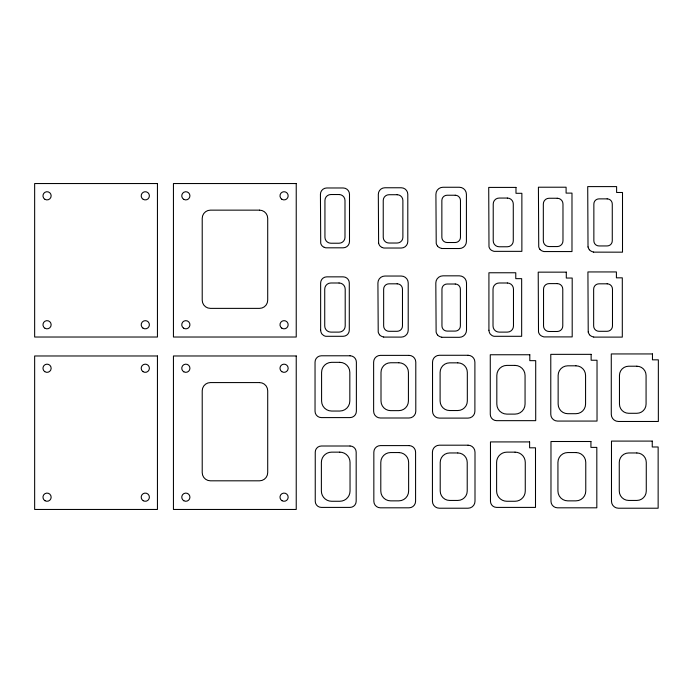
<?xml version="1.0" encoding="UTF-8"?>
<svg xmlns="http://www.w3.org/2000/svg" width="693" height="693" viewBox="0 0 693 693"><rect width="100%" height="100%" fill="white"/><g stroke="black" fill="none" stroke-linecap="round" stroke-linejoin="round"><path stroke-width="1.04" d="M593.762 337.11L622.305 337.11L622.305 277.832L616.406 277.832L616.406 271.942L587.924 271.942L588.218 332.042M593.615 252.139L622.505 252.174L622.505 192.489L616.614 192.489L616.614 186.599L587.716 186.599L588.019 246.951M441.744 248.51L459.346 248.536A7.06 7.06 0 0 0 466.415 241.476L466.415 194.317A7.06 7.06 0 0 0 459.346 187.257L442.974 187.257A7.06 7.06 0 0 0 435.914 194.317L436.218 243.39A7.311 7.311 0 0 0 437.56 246.11M441.718 337.283L459.346 337.318A7.164 7.164 0 0 0 466.51 330.154L466.51 282.995A7.164 7.164 0 0 0 459.346 275.831L442.974 275.831A7.164 7.164 0 0 0 435.819 282.995L436.122 332.094A7.415 7.415 0 0 0 437.482 334.849M383.662 337.084L401.247 337.11A6.956 6.956 0 0 0 408.212 330.154L408.212 282.995A6.956 6.956 0 0 0 401.247 276.039L384.875 276.039A6.956 6.956 0 0 0 377.919 282.995L378.213 332.042A7.207 7.207 0 0 0 379.539 334.719M382.241 247.505L383.809 248.025L401.247 248.025A6.549 6.549 0 0 0 407.796 241.476L407.796 194.317A6.549 6.549 0 0 0 401.247 187.768L384.875 187.768A6.549 6.549 0 0 0 378.326 194.317L378.612 243.26M324.22 247.314L325.727 247.817L343.148 247.817A6.341 6.341 0 0 0 349.497 241.476L349.497 194.317A6.341 6.341 0 0 0 343.148 187.976L326.775 187.976A6.341 6.341 0 0 0 320.435 194.317L320.712 243.2A6.592 6.592 0 0 0 321.916 245.66A5.804 5.804 0 0 0 324.185 247.254M488.92 330.24L488.92 272.765L515.774 272.765L515.774 278.655L521.664 278.655L521.664 336.296L494.04 336.296A8.177 8.177 0 0 1 491.891 335.464L490.228 334.017A7.138 7.138 0 0 1 488.963 330.24M320.642 330.24L320.642 282.995A6.142 6.142 0 0 1 326.775 276.853L343.148 276.853A6.142 6.142 0 0 1 349.289 282.995L349.289 330.154A6.142 6.142 0 0 1 343.148 336.296L325.753 336.296A8.177 8.177 0 0 1 323.605 335.464L321.942 334.017A7.138 7.138 0 0 1 320.677 330.24M441.762 248.406A7.623 7.623 0 0 1 437.508 246.162M441.736 337.188A7.727 7.727 0 0 1 437.422 334.901M383.679 336.989A7.519 7.519 0 0 1 379.487 334.78M378.638 243.252A6.8 6.8 0 0 0 379.859 245.79A6.012 6.012 0 0 0 382.207 247.444M539.951 249.324A6.8 6.8 0 0 1 538.73 246.786L538.418 187.214L566.094 187.214L566.094 193.104L571.985 193.104L571.985 251.559L543.901 251.559L542.281 251.022A6.012 6.012 0 0 1 539.934 249.333M589.535 334.719A7.207 7.207 0 0 1 588.236 332.042M593.684 336.989A7.519 7.519 0 0 1 589.483 334.78M589.379 249.705A7.415 7.415 0 0 1 588.045 246.951M593.632 252.044A7.727 7.727 0 0 1 589.327 249.757M157.441 183.541L34.65 183.541L34.65 337.023L157.441 337.023L157.441 183.541M296.232 183.541L173.441 183.541L173.441 337.023L296.232 337.023L296.232 183.541M515.982 187.413L488.721 187.413L488.989 246.734A6.592 6.592 0 0 0 490.202 249.194A5.804 5.804 0 0 0 492.472 250.788L494.014 251.351L521.872 251.351L521.872 193.304L515.982 193.304L515.982 187.413M339.059 194.525L330.873 194.525A5.934 5.934 0 0 0 324.939 200.459L324.939 237.292A5.934 5.934 0 0 0 330.873 243.226L339.059 243.226A5.934 5.934 0 0 0 344.993 237.292L344.993 200.459A5.934 5.934 0 0 0 339.059 194.525M397.158 194.724L388.972 194.724A5.726 5.726 0 0 0 383.238 200.459L383.238 237.292A5.726 5.726 0 0 0 388.972 243.026L397.158 243.026A5.726 5.726 0 0 0 402.884 237.292L402.884 200.459A5.726 5.726 0 0 0 397.158 194.724M455.258 195.235L447.072 195.235A5.215 5.215 0 0 0 441.857 200.459L441.857 237.292A5.215 5.215 0 0 0 447.072 242.515L455.258 242.515A5.215 5.215 0 0 0 460.473 237.292L460.473 200.459A5.215 5.215 0 0 0 455.258 195.235M507.345 198.059L499.159 198.059A5.934 5.934 0 0 0 493.225 203.993L493.225 240.826A5.934 5.934 0 0 0 499.159 246.769L507.345 246.769A5.934 5.934 0 0 0 513.279 240.826L513.279 203.993A5.934 5.934 0 0 0 507.345 198.059M557.25 198.259L549.064 198.259A5.726 5.726 0 0 0 543.329 203.993L543.329 240.826A5.726 5.726 0 0 0 549.064 246.561L557.25 246.561A5.726 5.726 0 0 0 562.976 240.826L562.976 203.993A5.726 5.726 0 0 0 557.25 198.259M607.155 198.874L598.969 198.874A5.12 5.12 0 0 0 593.858 203.993L593.858 240.826A5.12 5.12 0 0 0 598.969 245.946L607.155 245.946A5.12 5.12 0 0 0 612.274 240.826L612.274 203.993A5.12 5.12 0 0 0 607.155 198.874M259.52 210.144L210.403 210.144A8.186 8.186 0 0 0 202.217 218.33L202.217 300.19A8.186 8.186 0 0 0 210.403 308.376L259.52 308.376A8.186 8.186 0 0 0 267.706 300.19L267.706 218.33A8.186 8.186 0 0 0 259.52 210.144M566.294 272.15L538.218 272.15L538.504 331.99A7.008 7.008 0 0 0 539.786 334.598A6.22 6.22 0 0 0 542.212 336.304L543.875 336.902L572.193 336.902L572.193 278.04L566.294 278.04L566.294 272.15M339.059 282.995L330.873 282.995A6.142 6.142 0 0 0 324.731 289.137L324.731 325.97A6.142 6.142 0 0 0 330.873 332.112L339.059 332.112A6.142 6.142 0 0 0 345.201 325.97L345.201 289.137A6.142 6.142 0 0 0 339.059 282.995M507.345 282.995L499.159 282.995A6.142 6.142 0 0 0 493.018 289.137L493.018 325.97A6.142 6.142 0 0 0 499.159 332.112L507.345 332.112A6.142 6.142 0 0 0 513.478 325.97L513.478 289.137A6.142 6.142 0 0 0 507.345 282.995M557.25 283.61L549.064 283.61A5.527 5.527 0 0 0 543.537 289.137L543.537 325.97A5.527 5.527 0 0 0 549.064 331.497L557.25 331.497A5.527 5.527 0 0 0 562.777 325.97L562.777 289.137A5.527 5.527 0 0 0 557.25 283.61M397.158 283.818L388.972 283.818A5.319 5.319 0 0 0 383.653 289.137L383.653 325.97A5.319 5.319 0 0 0 388.972 331.297L397.158 331.297A5.319 5.319 0 0 0 402.477 325.97L402.477 289.137A5.319 5.319 0 0 0 397.158 283.818M607.155 283.818L598.969 283.818A5.319 5.319 0 0 0 593.65 289.137L593.65 325.97A5.319 5.319 0 0 0 598.969 331.297L607.155 331.297A5.319 5.319 0 0 0 612.482 325.97L612.482 289.137A5.319 5.319 0 0 0 607.155 283.818M455.258 284.017L447.072 284.017A5.12 5.12 0 0 0 441.952 289.137L441.952 325.97A5.12 5.12 0 0 0 447.072 331.089L455.258 331.089A5.12 5.12 0 0 0 460.377 325.97L460.377 289.137A5.12 5.12 0 0 0 455.258 284.017M652.46 353.941L611.278 353.941L611.278 414.31A7.164 7.164 0 0 0 618.442 421.474L658.35 421.474L658.35 359.832L652.46 359.832L652.46 353.941M591.138 354.348L550.779 354.348L550.779 414.31A6.757 6.757 0 0 0 557.527 421.067L597.028 421.067L597.028 360.239L591.138 360.239L591.138 354.348M529.807 354.755L490.272 354.755L490.272 414.31A6.341 6.341 0 0 0 496.612 420.66L535.706 420.66L535.706 360.655L529.807 360.655L529.807 354.755M468.044 355.275L439.388 355.275A6.852 6.852 0 0 0 432.536 362.136L432.536 411.252A6.852 6.852 0 0 0 439.388 418.104L468.044 418.104A6.852 6.852 0 0 0 474.896 411.252L474.896 362.136A6.852 6.852 0 0 0 468.044 355.275M409.035 355.379L380.388 355.379A6.757 6.757 0 0 0 373.631 362.136L373.631 411.252A6.757 6.757 0 0 0 380.388 418L409.035 418A6.757 6.757 0 0 0 415.791 411.252L415.791 362.136A6.757 6.757 0 0 0 409.035 355.379M350.034 355.786L321.379 355.786A6.341 6.341 0 0 0 315.038 362.136L315.038 411.252A6.341 6.341 0 0 0 321.379 417.593L350.034 417.593A6.341 6.341 0 0 0 356.375 411.252L356.375 362.136A6.341 6.341 0 0 0 350.034 355.786M157.441 355.977L34.65 355.977L34.65 509.459L157.441 509.459L157.441 355.977M296.232 355.977L173.441 355.977L173.441 509.459L296.232 509.459L296.232 355.977M339.804 362.335L331.618 362.335A10.031 10.031 0 0 0 321.587 372.366L321.587 401.013A10.031 10.031 0 0 0 331.618 411.044L339.804 411.044A10.031 10.031 0 0 0 349.826 401.013L349.826 372.366A10.031 10.031 0 0 0 339.804 362.335M398.804 362.751L390.618 362.751A9.615 9.615 0 0 0 381.003 372.366L381.003 401.013A9.615 9.615 0 0 0 390.618 410.637L398.804 410.637A9.615 9.615 0 0 0 408.42 401.013L408.42 372.366A9.615 9.615 0 0 0 398.804 362.751M457.804 362.846L449.618 362.846A9.52 9.52 0 0 0 440.107 372.366L440.107 401.013A9.52 9.52 0 0 0 449.618 410.533L457.804 410.533A9.52 9.52 0 0 0 467.325 401.013L467.325 372.366A9.52 9.52 0 0 0 457.804 362.846M515.029 365.402L506.843 365.402A10.031 10.031 0 0 0 496.82 375.433L496.82 404.08A10.031 10.031 0 0 0 506.843 414.111L515.029 414.111A10.031 10.031 0 0 0 525.06 404.08L525.06 375.433A10.031 10.031 0 0 0 515.029 365.402M575.944 365.809L567.758 365.809A9.615 9.615 0 0 0 558.142 375.433L558.142 404.08A9.615 9.615 0 0 0 567.758 413.695L575.944 413.695A9.615 9.615 0 0 0 585.568 404.08L585.568 375.433A9.615 9.615 0 0 0 575.944 365.809M636.858 366.216L628.672 366.216A9.208 9.208 0 0 0 619.464 375.433L619.464 404.08A9.208 9.208 0 0 0 628.672 413.288L636.858 413.288A9.208 9.208 0 0 0 646.075 404.08L646.075 375.433A9.208 9.208 0 0 0 636.858 366.216M259.52 382.579L210.403 382.579A8.186 8.186 0 0 0 202.217 390.765L202.217 472.626A8.186 8.186 0 0 0 210.403 480.812L259.52 480.812A8.186 8.186 0 0 0 267.706 472.626L267.706 390.765A8.186 8.186 0 0 0 259.52 382.579M652.252 441.094L611.486 441.094L611.486 501.264A6.956 6.956 0 0 0 618.442 508.22L658.142 508.22L658.142 446.985L652.252 446.985L652.252 441.094M590.93 441.502L550.978 441.502L550.978 501.264A6.549 6.549 0 0 0 557.527 507.813L596.82 507.813L596.82 447.392L590.93 447.392L590.93 441.502M529.608 441.917L490.471 441.917L490.471 501.264A6.142 6.142 0 0 0 496.612 507.406L535.498 507.406L535.498 447.808L529.608 447.808L529.608 441.917M468.044 445.192L439.388 445.192A6.956 6.956 0 0 0 432.432 452.148L432.432 501.264A6.956 6.956 0 0 0 439.388 508.22L468.044 508.22A6.956 6.956 0 0 0 475 501.264L475 452.148A6.956 6.956 0 0 0 468.044 445.192M409.035 445.599L380.388 445.599A6.549 6.549 0 0 0 373.839 452.148L373.839 501.264A6.549 6.549 0 0 0 380.388 507.813L409.035 507.813A6.549 6.549 0 0 0 415.583 501.264L415.583 452.148A6.549 6.549 0 0 0 409.035 445.599M350.034 446.006L321.379 446.006A6.142 6.142 0 0 0 315.246 452.148L315.246 501.264A6.142 6.142 0 0 0 321.379 507.406L350.034 507.406A6.142 6.142 0 0 0 356.176 501.264L356.176 452.148A6.142 6.142 0 0 0 350.034 446.006M339.804 452.148L331.618 452.148A10.23 10.23 0 0 0 321.379 462.378L321.379 491.034A10.23 10.23 0 0 0 331.618 501.264L339.804 501.264A10.23 10.23 0 0 0 350.034 491.034L350.034 462.378A10.23 10.23 0 0 0 339.804 452.148M515.029 452.148L506.843 452.148A10.23 10.23 0 0 0 496.612 462.378L496.612 491.034A10.23 10.23 0 0 0 506.843 501.264L515.029 501.264A10.23 10.23 0 0 0 525.268 491.034L525.268 462.378A10.23 10.23 0 0 0 515.029 452.148M398.804 452.555L390.618 452.555A9.823 9.823 0 0 0 380.795 462.378L380.795 491.034A9.823 9.823 0 0 0 390.618 500.857L398.804 500.857A9.823 9.823 0 0 0 408.627 491.034L408.627 462.378A9.823 9.823 0 0 0 398.804 452.555M575.944 452.555L567.758 452.555A9.823 9.823 0 0 0 557.934 462.378L557.934 491.034A9.823 9.823 0 0 0 567.758 500.857L575.944 500.857A9.823 9.823 0 0 0 585.767 491.034L585.767 462.378A9.823 9.823 0 0 0 575.944 452.555M457.804 452.962L449.618 452.962A9.416 9.416 0 0 0 440.211 462.378L440.211 491.034A9.416 9.416 0 0 0 449.618 500.441L457.804 500.441A9.416 9.416 0 0 0 467.221 491.034L467.221 462.378A9.416 9.416 0 0 0 457.804 452.962M636.858 452.962L628.672 452.962A9.416 9.416 0 0 0 619.265 462.378L619.265 491.034A9.416 9.416 0 0 0 628.672 500.441L636.858 500.441A9.416 9.416 0 0 0 646.274 491.034L646.274 462.378A9.416 9.416 0 0 0 636.858 452.962M183.55 328.135A4.089 4.089 0 0 0 189.925 325.043A4.089 4.089 0 0 0 184.052 321.067A4.089 4.089 0 0 0 183.55 328.135M281.782 328.135A4.089 4.089 0 0 0 288.158 325.043A4.089 4.089 0 0 0 282.285 321.067A4.089 4.089 0 0 0 281.782 328.135M281.782 199.203A4.089 4.089 0 0 0 288.158 196.11A4.089 4.089 0 0 0 282.285 192.134A4.089 4.089 0 0 0 281.782 199.203M183.801 199.359A4.089 4.089 0 0 0 189.934 195.816A4.089 4.089 0 0 0 183.801 192.273A4.089 4.089 0 0 0 183.801 199.359M183.801 500.727A4.089 4.089 0 0 0 189.934 497.184A4.089 4.089 0 0 0 183.801 493.641A4.089 4.089 0 0 0 183.801 500.727M282.034 500.727A4.089 4.089 0 0 0 288.167 497.184A4.089 4.089 0 0 0 282.034 493.641A4.089 4.089 0 0 0 282.034 500.727M281.782 371.639A4.089 4.089 0 0 0 288.158 368.546A4.089 4.089 0 0 0 282.285 364.57A4.089 4.089 0 0 0 281.782 371.639M183.801 371.794A4.089 4.089 0 0 0 189.934 368.252A4.089 4.089 0 0 0 183.801 364.709A4.089 4.089 0 0 0 183.801 371.794M45.01 328.291A4.089 4.089 0 0 0 51.152 324.748A4.089 4.089 0 0 0 45.01 321.205A4.089 4.089 0 0 0 45.01 328.291M142.992 328.135A4.089 4.089 0 0 0 149.376 325.043A4.089 4.089 0 0 0 143.503 321.067A4.089 4.089 0 0 0 142.992 328.135M143.243 199.359A4.089 4.089 0 0 0 149.385 195.816A4.089 4.089 0 0 0 143.243 192.273A4.089 4.089 0 0 0 143.243 199.359M45.01 199.359A4.089 4.089 0 0 0 51.152 195.816A4.089 4.089 0 0 0 45.01 192.273A4.089 4.089 0 0 0 45.01 199.359M45.01 500.727A4.089 4.089 0 0 0 51.152 497.184A4.089 4.089 0 0 0 45.01 493.641A4.089 4.089 0 0 0 45.01 500.727M143.243 500.727A4.089 4.089 0 0 0 149.385 497.184A4.089 4.089 0 0 0 143.243 493.641A4.089 4.089 0 0 0 143.243 500.727M142.992 371.639A4.089 4.089 0 0 0 149.376 368.546A4.089 4.089 0 0 0 143.503 364.57A4.089 4.089 0 0 0 142.992 371.639M44.759 371.639A4.089 4.089 0 0 0 51.143 368.546A4.089 4.089 0 0 0 45.27 364.57A4.089 4.089 0 0 0 44.759 371.639"/></g></svg>
